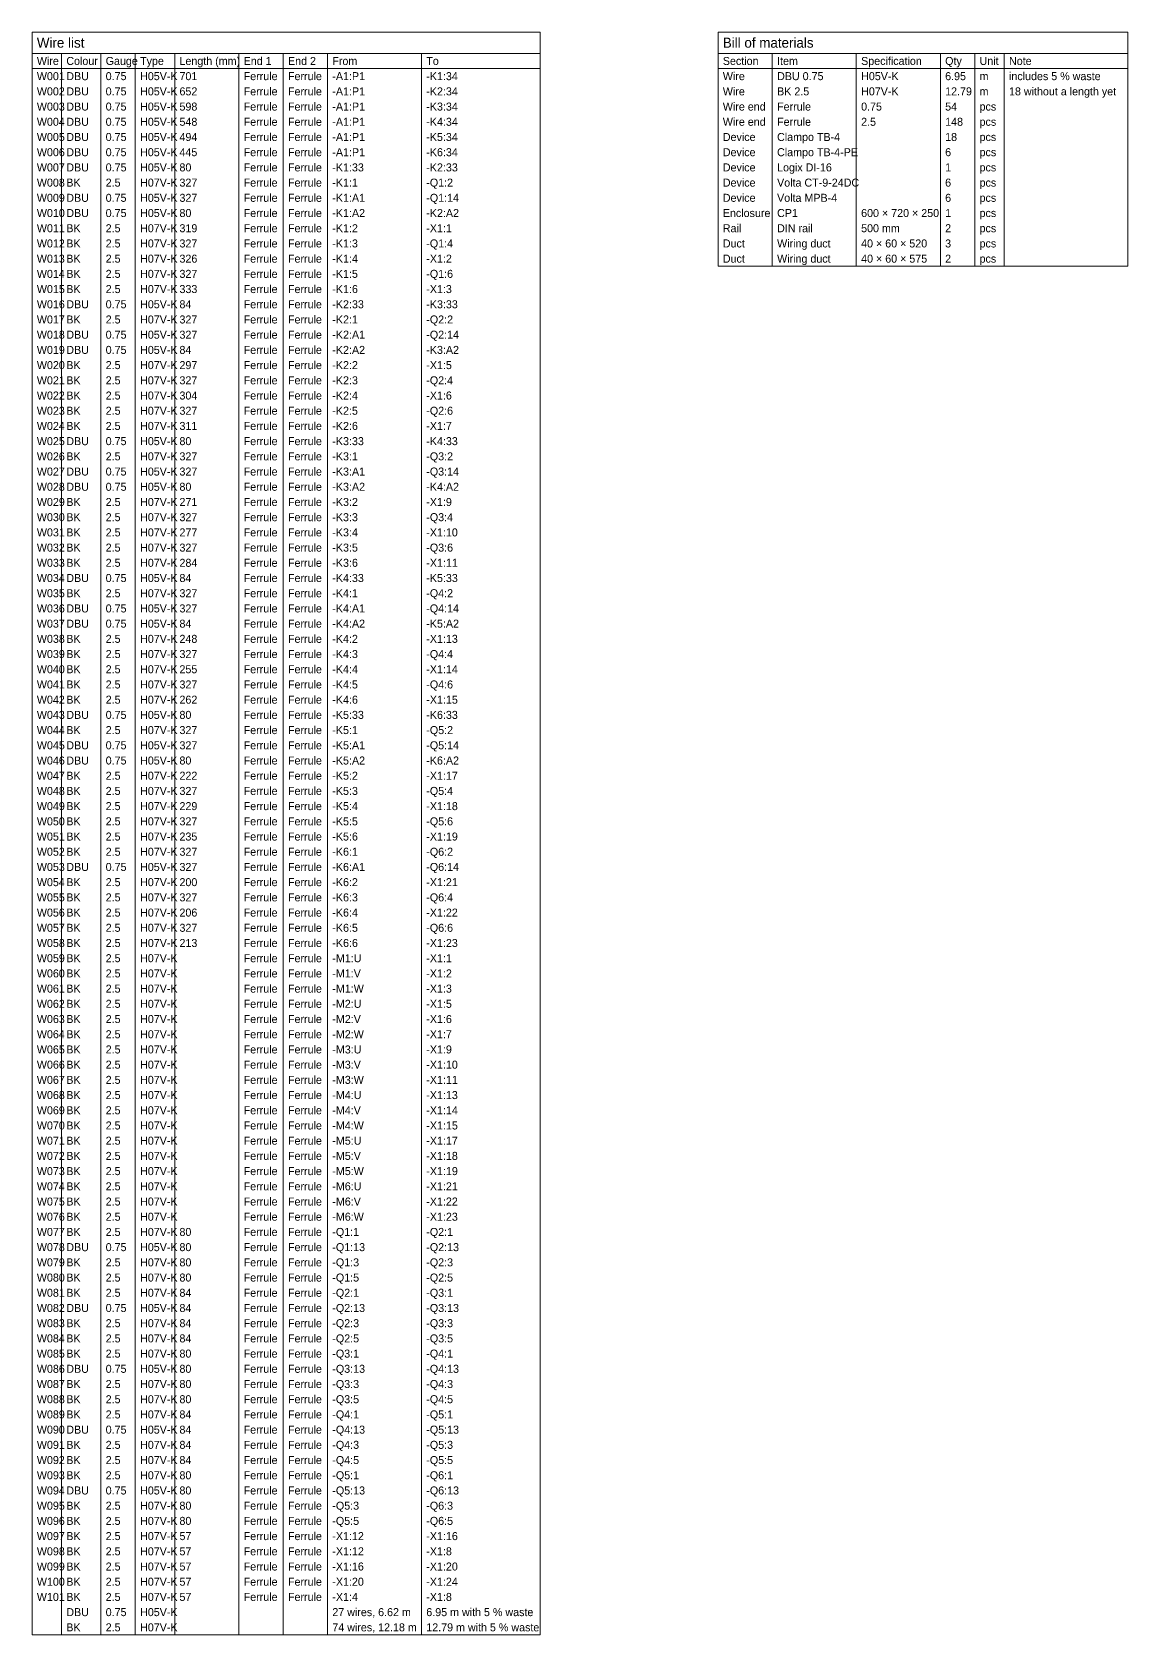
# Model space of a CAD drawing. Header units: millimetres. Extents: x 20000 to 21179, y 0 to 720.
# Drawn here: x 20700 to 21179, y 19 to 720 of the extents above; entities that cross this region are included whole.
import ezdxf
from ezdxf.enums import TextEntityAlignment as Align

# ---------------------------------------------------------------- set-up
doc = ezdxf.new("R2010")
doc.units = ezdxf.units.MM
doc.layers.add('HN-REPORT', color=7, linetype='Continuous', lineweight=18)

msp = doc.modelspace()

# ---------------------------------------------------------------- linework, layer by layer
at = {"layer": 'HN-REPORT'}
for p, q in [((20700, 710.69), (20922.25, 710.69)), ((20712.88, 710.69), (20712.88, 19.09)), ((20730.1, 710.69), (20730.1, 19.09)), ((20745.15, 710.69), (20745.15, 19.09)), ((20762.37, 710.69), (20762.37, 19.09)), ((20790.44, 710.69), (20790.44, 19.09)), ((20809.83, 710.69), (20809.83, 19.09)), ((20829.22, 710.69), (20829.22, 19.09)), ((20870.31, 710.69), (20870.31, 19.09)), ((21000, 710.69), (21179.27, 710.69)), ((21023.73, 710.69), (21023.73, 617.59)), ((21060.48, 710.69), (21060.48, 617.59)), ((21097.23, 710.69), (21097.23, 617.59)), ((21112.28, 710.69), (21112.28, 617.59)), ((21125.16, 710.69), (21125.16, 617.59)), ((20700, 704.04), (20922.25, 704.04)), ((21000, 704.04), (21179.27, 704.04))]:
    msp.add_line(p, q, dxfattribs=at)
at = {"layer": 'HN-REPORT', "flags": 128}
for points in [[(20700, 720), (20922.25, 720), (20922.25, 19.09), (20700, 19.09)], [(21000, 720), (21179.27, 720), (21179.27, 617.59), (21000, 617.59)]]:
    msp.add_lwpolyline(points, close=True, dxfattribs=at)

# ---------------------------------------------------------------- texts
at = {"layer": 'HN-REPORT'}
for s, height, p in [('Wire list', 4.375, (20702.1, 715.345)), ('Bill of materials', 4.375, (21002.1, 715.345)), ('Wire', 3.5, (20702.1, 707.365)), ('Colour', 3.5, (20714.98, 707.365)), ('Gauge', 3.5, (20732.2, 707.365)), ('Type', 3.5, (20747.25, 707.365)), ('Length (mm)', 3.5, (20764.47, 707.365)), ('End 1', 3.5, (20792.54, 707.365)), ('End 2', 3.5, (20811.93, 707.365)), ('From', 3.5, (20831.32, 707.365)), ('To', 3.5, (20872.41, 707.365)), ('Section', 3.5, (21002.1, 707.365)), ('Item', 3.5, (21025.83, 707.365)), ('Specification', 3.5, (21062.58, 707.365)), ('Qty', 3.5, (21099.33, 707.365)), ('Unit', 3.5, (21114.38, 707.365)), ('Note', 3.5, (21127.26, 707.365)), ('W001', 3.5, (20702.1, 700.715)), ('DBU', 3.5, (20714.98, 700.715)), ('0.75', 3.5, (20732.2, 700.715)), ('H05V-K', 3.5, (20747.25, 700.715)), ('701', 3.5, (20764.47, 700.715)), ('Ferrule', 3.5, (20792.54, 700.715)), ('Ferrule', 3.5, (20811.93, 700.715)), ('-A1:P1', 3.5, (20831.32, 700.715)), ('-K1:34', 3.5, (20872.41, 700.715)), ('Wire', 3.5, (21002.1, 700.715)), ('DBU 0.75', 3.5, (21025.83, 700.715)), ('H05V-K', 3.5, (21062.58, 700.715)), ('6.95', 3.5, (21099.33, 700.715)), ('m', 3.5, (21114.38, 700.715)), ('includes 5 % waste', 3.5, (21127.26, 700.715)), ('W002', 3.5, (20702.1, 694.065)), ('DBU', 3.5, (20714.98, 694.065)), ('0.75', 3.5, (20732.2, 694.065)), ('H05V-K', 3.5, (20747.25, 694.065)), ('652', 3.5, (20764.47, 694.065)), ('Ferrule', 3.5, (20792.54, 694.065)), ('Ferrule', 3.5, (20811.93, 694.065)), ('-A1:P1', 3.5, (20831.32, 694.065)), ('-K2:34', 3.5, (20872.41, 694.065)), ('Wire', 3.5, (21002.1, 694.065)), ('BK 2.5', 3.5, (21025.83, 694.065)), ('H07V-K', 3.5, (21062.58, 694.065)), ('12.79', 3.5, (21099.33, 694.065)), ('m', 3.5, (21114.38, 694.065)), ('18 without a length yet', 3.5, (21127.26, 694.065)), ('W003', 3.5, (20702.1, 687.415)), ('DBU', 3.5, (20714.98, 687.415)), ('0.75', 3.5, (20732.2, 687.415)), ('H05V-K', 3.5, (20747.25, 687.415)), ('598', 3.5, (20764.47, 687.415)), ('Ferrule', 3.5, (20792.54, 687.415)), ('Ferrule', 3.5, (20811.93, 687.415)), ('-A1:P1', 3.5, (20831.32, 687.415)), ('-K3:34', 3.5, (20872.41, 687.415)), ('Wire end', 3.5, (21002.1, 687.415)), ('Ferrule', 3.5, (21025.83, 687.415)), ('0.75', 3.5, (21062.58, 687.415)), ('54', 3.5, (21099.33, 687.415)), ('pcs', 3.5, (21114.38, 687.415)), ('W004', 3.5, (20702.1, 680.765)), ('DBU', 3.5, (20714.98, 680.765)), ('0.75', 3.5, (20732.2, 680.765)), ('H05V-K', 3.5, (20747.25, 680.765)), ('548', 3.5, (20764.47, 680.765)), ('Ferrule', 3.5, (20792.54, 680.765)), ('Ferrule', 3.5, (20811.93, 680.765)), ('-A1:P1', 3.5, (20831.32, 680.765)), ('-K4:34', 3.5, (20872.41, 680.765)), ('Wire end', 3.5, (21002.1, 680.765)), ('Ferrule', 3.5, (21025.83, 680.765)), ('2.5', 3.5, (21062.58, 680.765)), ('148', 3.5, (21099.33, 680.765)), ('pcs', 3.5, (21114.38, 680.765)), ('W005', 3.5, (20702.1, 674.115)), ('DBU', 3.5, (20714.98, 674.115)), ('0.75', 3.5, (20732.2, 674.115)), ('H05V-K', 3.5, (20747.25, 674.115)), ('494', 3.5, (20764.47, 674.115)), ('Ferrule', 3.5, (20792.54, 674.115)), ('Ferrule', 3.5, (20811.93, 674.115)), ('-A1:P1', 3.5, (20831.32, 674.115)), ('-K5:34', 3.5, (20872.41, 674.115)), ('Device', 3.5, (21002.1, 674.115)), ('Clampo TB-4', 3.5, (21025.83, 674.115)), ('18', 3.5, (21099.33, 674.115)), ('pcs', 3.5, (21114.38, 674.115)), ('W006', 3.5, (20702.1, 667.465)), ('DBU', 3.5, (20714.98, 667.465)), ('0.75', 3.5, (20732.2, 667.465)), ('H05V-K', 3.5, (20747.25, 667.465)), ('445', 3.5, (20764.47, 667.465)), ('Ferrule', 3.5, (20792.54, 667.465)), ('Ferrule', 3.5, (20811.93, 667.465)), ('-A1:P1', 3.5, (20831.32, 667.465)), ('-K6:34', 3.5, (20872.41, 667.465)), ('Device', 3.5, (21002.1, 667.465)), ('Clampo TB-4-PE', 3.5, (21025.83, 667.465)), ('6', 3.5, (21099.33, 667.465)), ('pcs', 3.5, (21114.38, 667.465)), ('W007', 3.5, (20702.1, 660.815)), ('DBU', 3.5, (20714.98, 660.815)), ('0.75', 3.5, (20732.2, 660.815)), ('H05V-K', 3.5, (20747.25, 660.815)), ('80', 3.5, (20764.47, 660.815)), ('Ferrule', 3.5, (20792.54, 660.815)), ('Ferrule', 3.5, (20811.93, 660.815)), ('-K1:33', 3.5, (20831.32, 660.815)), ('-K2:33', 3.5, (20872.41, 660.815)), ('Device', 3.5, (21002.1, 660.815)), ('Logix DI-16', 3.5, (21025.83, 660.815)), ('1', 3.5, (21099.33, 660.815)), ('pcs', 3.5, (21114.38, 660.815)), ('W008', 3.5, (20702.1, 654.165)), ('BK', 3.5, (20714.98, 654.165)), ('2.5', 3.5, (20732.2, 654.165)), ('H07V-K', 3.5, (20747.25, 654.165)), ('327', 3.5, (20764.47, 654.165)), ('Ferrule', 3.5, (20792.54, 654.165)), ('Ferrule', 3.5, (20811.93, 654.165)), ('-K1:1', 3.5, (20831.32, 654.165)), ('-Q1:2', 3.5, (20872.41, 654.165)), ('Device', 3.5, (21002.1, 654.165)), ('Volta CT-9-24DC', 3.5, (21025.83, 654.165)), ('6', 3.5, (21099.33, 654.165)), ('pcs', 3.5, (21114.38, 654.165)), ('W009', 3.5, (20702.1, 647.515)), ('DBU', 3.5, (20714.98, 647.515)), ('0.75', 3.5, (20732.2, 647.515)), ('H05V-K', 3.5, (20747.25, 647.515)), ('327', 3.5, (20764.47, 647.515)), ('Ferrule', 3.5, (20792.54, 647.515)), ('Ferrule', 3.5, (20811.93, 647.515)), ('-K1:A1', 3.5, (20831.32, 647.515)), ('-Q1:14', 3.5, (20872.41, 647.515)), ('Device', 3.5, (21002.1, 647.515)), ('Volta MPB-4', 3.5, (21025.83, 647.515)), ('6', 3.5, (21099.33, 647.515)), ('pcs', 3.5, (21114.38, 647.515)), ('W010', 3.5, (20702.1, 640.865)), ('DBU', 3.5, (20714.98, 640.865)), ('0.75', 3.5, (20732.2, 640.865)), ('H05V-K', 3.5, (20747.25, 640.865)), ('80', 3.5, (20764.47, 640.865)), ('Ferrule', 3.5, (20792.54, 640.865)), ('Ferrule', 3.5, (20811.93, 640.865)), ('-K1:A2', 3.5, (20831.32, 640.865)), ('-K2:A2', 3.5, (20872.41, 640.865)), ('Enclosure', 3.5, (21002.1, 640.865)), ('CP1', 3.5, (21025.83, 640.865)), ('600 × 720 × 250', 3.5, (21062.58, 640.865)), ('1', 3.5, (21099.33, 640.865)), ('pcs', 3.5, (21114.38, 640.865)), ('W011', 3.5, (20702.1, 634.215)), ('BK', 3.5, (20714.98, 634.215)), ('2.5', 3.5, (20732.2, 634.215)), ('H07V-K', 3.5, (20747.25, 634.215)), ('319', 3.5, (20764.47, 634.215)), ('Ferrule', 3.5, (20792.54, 634.215)), ('Ferrule', 3.5, (20811.93, 634.215)), ('-K1:2', 3.5, (20831.32, 634.215)), ('-X1:1', 3.5, (20872.41, 634.215)), ('Rail', 3.5, (21002.1, 634.215)), ('DIN rail', 3.5, (21025.83, 634.215)), ('500 mm', 3.5, (21062.58, 634.215)), ('2', 3.5, (21099.33, 634.215)), ('pcs', 3.5, (21114.38, 634.215)), ('W012', 3.5, (20702.1, 627.565)), ('BK', 3.5, (20714.98, 627.565)), ('2.5', 3.5, (20732.2, 627.565)), ('H07V-K', 3.5, (20747.25, 627.565)), ('327', 3.5, (20764.47, 627.565)), ('Ferrule', 3.5, (20792.54, 627.565)), ('Ferrule', 3.5, (20811.93, 627.565)), ('-K1:3', 3.5, (20831.32, 627.565)), ('-Q1:4', 3.5, (20872.41, 627.565)), ('Duct', 3.5, (21002.1, 627.565)), ('Wiring duct', 3.5, (21025.83, 627.565)), ('40 × 60 × 520', 3.5, (21062.58, 627.565)), ('3', 3.5, (21099.33, 627.565)), ('pcs', 3.5, (21114.38, 627.565)), ('W013', 3.5, (20702.1, 620.915)), ('BK', 3.5, (20714.98, 620.915)), ('2.5', 3.5, (20732.2, 620.915)), ('H07V-K', 3.5, (20747.25, 620.915)), ('326', 3.5, (20764.47, 620.915)), ('Ferrule', 3.5, (20792.54, 620.915)), ('Ferrule', 3.5, (20811.93, 620.915)), ('-K1:4', 3.5, (20831.32, 620.915)), ('-X1:2', 3.5, (20872.41, 620.915)), ('Duct', 3.5, (21002.1, 620.915)), ('Wiring duct', 3.5, (21025.83, 620.915)), ('40 × 60 × 575', 3.5, (21062.58, 620.915)), ('2', 3.5, (21099.33, 620.915)), ('pcs', 3.5, (21114.38, 620.915)), ('W014', 3.5, (20702.1, 614.265)), ('BK', 3.5, (20714.98, 614.265)), ('2.5', 3.5, (20732.2, 614.265)), ('H07V-K', 3.5, (20747.25, 614.265)), ('327', 3.5, (20764.47, 614.265)), ('Ferrule', 3.5, (20792.54, 614.265)), ('Ferrule', 3.5, (20811.93, 614.265)), ('-K1:5', 3.5, (20831.32, 614.265)), ('-Q1:6', 3.5, (20872.41, 614.265)), ('W015', 3.5, (20702.1, 607.615)), ('BK', 3.5, (20714.98, 607.615)), ('2.5', 3.5, (20732.2, 607.615)), ('H07V-K', 3.5, (20747.25, 607.615)), ('333', 3.5, (20764.47, 607.615)), ('Ferrule', 3.5, (20792.54, 607.615)), ('Ferrule', 3.5, (20792.54, 600.965)), ('Ferrule', 3.5, (20811.93, 607.615)), ('Ferrule', 3.5, (20811.93, 600.965)), ('-K1:6', 3.5, (20831.32, 607.615)), ('-X1:3', 3.5, (20872.41, 607.615)), ('W016', 3.5, (20702.1, 600.965)), ('W017', 3.5, (20702.1, 594.315)), ('DBU', 3.5, (20714.98, 600.965)), ('BK', 3.5, (20714.98, 594.315)), ('0.75', 3.5, (20732.2, 600.965)), ('2.5', 3.5, (20732.2, 594.315)), ('H05V-K', 3.5, (20747.25, 600.965)), ('H07V-K', 3.5, (20747.25, 594.315)), ('327', 3.5, (20764.47, 594.315)), ('84', 3.5, (20764.47, 600.965)), ('Ferrule', 3.5, (20792.54, 594.315)), ('Ferrule', 3.5, (20811.93, 594.315)), ('-K2:33', 3.5, (20831.32, 600.965)), ('-K2:1', 3.5, (20831.32, 594.315)), ('-K3:33', 3.5, (20872.41, 600.965)), ('-Q2:2', 3.5, (20872.41, 594.315)), ('W018', 3.5, (20702.1, 587.665)), ('DBU', 3.5, (20714.98, 587.665)), ('0.75', 3.5, (20732.2, 587.665)), ('H05V-K', 3.5, (20747.25, 587.665)), ('327', 3.5, (20764.47, 587.665)), ('Ferrule', 3.5, (20792.54, 587.665)), ('Ferrule', 3.5, (20811.93, 587.665)), ('-K2:A1', 3.5, (20831.32, 587.665)), ('-Q2:14', 3.5, (20872.41, 587.665)), ('W019', 3.5, (20702.1, 581.015)), ('DBU', 3.5, (20714.98, 581.015)), ('0.75', 3.5, (20732.2, 581.015)), ('H05V-K', 3.5, (20747.25, 581.015)), ('84', 3.5, (20764.47, 581.015)), ('Ferrule', 3.5, (20792.54, 581.015)), ('Ferrule', 3.5, (20811.93, 581.015)), ('-K2:A2', 3.5, (20831.32, 581.015)), ('-K3:A2', 3.5, (20872.41, 581.015)), ('W020', 3.5, (20702.1, 574.365)), ('BK', 3.5, (20714.98, 574.365)), ('2.5', 3.5, (20732.2, 574.365)), ('H07V-K', 3.5, (20747.25, 574.365)), ('297', 3.5, (20764.47, 574.365)), ('Ferrule', 3.5, (20792.54, 574.365)), ('Ferrule', 3.5, (20811.93, 574.365)), ('-K2:2', 3.5, (20831.32, 574.365)), ('-X1:5', 3.5, (20872.41, 574.365)), ('W021', 3.5, (20702.1, 567.715)), ('BK', 3.5, (20714.98, 567.715)), ('2.5', 3.5, (20732.2, 567.715)), ('H07V-K', 3.5, (20747.25, 567.715)), ('327', 3.5, (20764.47, 567.715)), ('Ferrule', 3.5, (20792.54, 567.715)), ('Ferrule', 3.5, (20811.93, 567.715)), ('-K2:3', 3.5, (20831.32, 567.715)), ('-Q2:4', 3.5, (20872.41, 567.715)), ('W022', 3.5, (20702.1, 561.065)), ('BK', 3.5, (20714.98, 561.065)), ('2.5', 3.5, (20732.2, 561.065)), ('H07V-K', 3.5, (20747.25, 561.065)), ('304', 3.5, (20764.47, 561.065)), ('Ferrule', 3.5, (20792.54, 561.065)), ('Ferrule', 3.5, (20811.93, 561.065)), ('-K2:4', 3.5, (20831.32, 561.065)), ('-X1:6', 3.5, (20872.41, 561.065)), ('W023', 3.5, (20702.1, 554.415)), ('BK', 3.5, (20714.98, 554.415)), ('2.5', 3.5, (20732.2, 554.415)), ('H07V-K', 3.5, (20747.25, 554.415)), ('327', 3.5, (20764.47, 554.415)), ('Ferrule', 3.5, (20792.54, 554.415)), ('Ferrule', 3.5, (20811.93, 554.415)), ('-K2:5', 3.5, (20831.32, 554.415)), ('-Q2:6', 3.5, (20872.41, 554.415)), ('W024', 3.5, (20702.1, 547.765)), ('BK', 3.5, (20714.98, 547.765)), ('2.5', 3.5, (20732.2, 547.765)), ('H07V-K', 3.5, (20747.25, 547.765)), ('311', 3.5, (20764.47, 547.765)), ('Ferrule', 3.5, (20792.54, 547.765)), ('Ferrule', 3.5, (20811.93, 547.765)), ('-K2:6', 3.5, (20831.32, 547.765)), ('-X1:7', 3.5, (20872.41, 547.765)), ('W025', 3.5, (20702.1, 541.115)), ('DBU', 3.5, (20714.98, 541.115)), ('0.75', 3.5, (20732.2, 541.115)), ('H05V-K', 3.5, (20747.25, 541.115)), ('80', 3.5, (20764.47, 541.115)), ('Ferrule', 3.5, (20792.54, 541.115)), ('Ferrule', 3.5, (20811.93, 541.115)), ('-K3:33', 3.5, (20831.32, 541.115)), ('-K4:33', 3.5, (20872.41, 541.115)), ('W026', 3.5, (20702.1, 534.465)), ('BK', 3.5, (20714.98, 534.465)), ('2.5', 3.5, (20732.2, 534.465)), ('H07V-K', 3.5, (20747.25, 534.465)), ('327', 3.5, (20764.47, 534.465)), ('Ferrule', 3.5, (20792.54, 534.465)), ('Ferrule', 3.5, (20811.93, 534.465)), ('-K3:1', 3.5, (20831.32, 534.465)), ('-Q3:2', 3.5, (20872.41, 534.465)), ('W027', 3.5, (20702.1, 527.815)), ('DBU', 3.5, (20714.98, 527.815)), ('0.75', 3.5, (20732.2, 527.815)), ('H05V-K', 3.5, (20747.25, 527.815)), ('327', 3.5, (20764.47, 527.815)), ('Ferrule', 3.5, (20792.54, 527.815)), ('Ferrule', 3.5, (20811.93, 527.815)), ('-K3:A1', 3.5, (20831.32, 527.815)), ('-Q3:14', 3.5, (20872.41, 527.815)), ('W028', 3.5, (20702.1, 521.165)), ('DBU', 3.5, (20714.98, 521.165)), ('0.75', 3.5, (20732.2, 521.165)), ('H05V-K', 3.5, (20747.25, 521.165)), ('80', 3.5, (20764.47, 521.165)), ('Ferrule', 3.5, (20792.54, 521.165)), ('Ferrule', 3.5, (20811.93, 521.165)), ('-K3:A2', 3.5, (20831.32, 521.165)), ('-K4:A2', 3.5, (20872.41, 521.165)), ('W029', 3.5, (20702.1, 514.515)), ('BK', 3.5, (20714.98, 514.515)), ('2.5', 3.5, (20732.2, 514.515)), ('H07V-K', 3.5, (20747.25, 514.515)), ('271', 3.5, (20764.47, 514.515)), ('Ferrule', 3.5, (20792.54, 514.515)), ('Ferrule', 3.5, (20811.93, 514.515)), ('-K3:2', 3.5, (20831.32, 514.515)), ('-X1:9', 3.5, (20872.41, 514.515)), ('W030', 3.5, (20702.1, 507.865)), ('BK', 3.5, (20714.98, 507.865)), ('2.5', 3.5, (20732.2, 507.865)), ('H07V-K', 3.5, (20747.25, 507.865)), ('327', 3.5, (20764.47, 507.865)), ('Ferrule', 3.5, (20792.54, 507.865)), ('Ferrule', 3.5, (20811.93, 507.865)), ('-K3:3', 3.5, (20831.32, 507.865)), ('-Q3:4', 3.5, (20872.41, 507.865)), ('W031', 3.5, (20702.1, 501.215)), ('BK', 3.5, (20714.98, 501.215)), ('2.5', 3.5, (20732.2, 501.215)), ('H07V-K', 3.5, (20747.25, 501.215)), ('277', 3.5, (20764.47, 501.215)), ('Ferrule', 3.5, (20792.54, 501.215)), ('Ferrule', 3.5, (20811.93, 501.215)), ('-K3:4', 3.5, (20831.32, 501.215)), ('-X1:10', 3.5, (20872.41, 501.215)), ('W032', 3.5, (20702.1, 494.565)), ('BK', 3.5, (20714.98, 494.565)), ('2.5', 3.5, (20732.2, 494.565)), ('H07V-K', 3.5, (20747.25, 494.565)), ('327', 3.5, (20764.47, 494.565)), ('Ferrule', 3.5, (20792.54, 494.565)), ('Ferrule', 3.5, (20811.93, 494.565)), ('-K3:5', 3.5, (20831.32, 494.565)), ('-Q3:6', 3.5, (20872.41, 494.565)), ('W033', 3.5, (20702.1, 487.915)), ('BK', 3.5, (20714.98, 487.915)), ('2.5', 3.5, (20732.2, 487.915)), ('H07V-K', 3.5, (20747.25, 487.915)), ('284', 3.5, (20764.47, 487.915)), ('Ferrule', 3.5, (20792.54, 487.915)), ('Ferrule', 3.5, (20811.93, 487.915)), ('-K3:6', 3.5, (20831.32, 487.915)), ('-X1:11', 3.5, (20872.41, 487.915)), ('W034', 3.5, (20702.1, 481.265)), ('DBU', 3.5, (20714.98, 481.265)), ('0.75', 3.5, (20732.2, 481.265)), ('H05V-K', 3.5, (20747.25, 481.265)), ('84', 3.5, (20764.47, 481.265)), ('Ferrule', 3.5, (20792.54, 481.265)), ('Ferrule', 3.5, (20811.93, 481.265)), ('-K4:33', 3.5, (20831.32, 481.265)), ('-K5:33', 3.5, (20872.41, 481.265)), ('W035', 3.5, (20702.1, 474.615)), ('W036', 3.5, (20702.1, 467.965)), ('BK', 3.5, (20714.98, 474.615)), ('DBU', 3.5, (20714.98, 467.965)), ('0.75', 3.5, (20732.2, 467.965)), ('2.5', 3.5, (20732.2, 474.615)), ('H07V-K', 3.5, (20747.25, 474.615)), ('H05V-K', 3.5, (20747.25, 467.965)), ('327', 3.5, (20764.47, 474.615)), ('327', 3.5, (20764.47, 467.965)), ('Ferrule', 3.5, (20792.54, 474.615)), ('Ferrule', 3.5, (20792.54, 467.965)), ('Ferrule', 3.5, (20811.93, 474.615)), ('Ferrule', 3.5, (20811.93, 467.965)), ('-K4:1', 3.5, (20831.32, 474.615)), ('-K4:A1', 3.5, (20831.32, 467.965)), ('-Q4:2', 3.5, (20872.41, 474.615)), ('-Q4:14', 3.5, (20872.41, 467.965)), ('W037', 3.5, (20702.1, 461.315)), ('DBU', 3.5, (20714.98, 461.315)), ('0.75', 3.5, (20732.2, 461.315)), ('H05V-K', 3.5, (20747.25, 461.315)), ('84', 3.5, (20764.47, 461.315)), ('Ferrule', 3.5, (20792.54, 461.315)), ('Ferrule', 3.5, (20811.93, 461.315)), ('-K4:A2', 3.5, (20831.32, 461.315)), ('-K5:A2', 3.5, (20872.41, 461.315)), ('W038', 3.5, (20702.1, 454.665)), ('BK', 3.5, (20714.98, 454.665)), ('2.5', 3.5, (20732.2, 454.665)), ('H07V-K', 3.5, (20747.25, 454.665)), ('248', 3.5, (20764.47, 454.665)), ('Ferrule', 3.5, (20792.54, 454.665)), ('Ferrule', 3.5, (20811.93, 454.665)), ('-K4:2', 3.5, (20831.32, 454.665)), ('-X1:13', 3.5, (20872.41, 454.665)), ('W039', 3.5, (20702.1, 448.015)), ('BK', 3.5, (20714.98, 448.015)), ('2.5', 3.5, (20732.2, 448.015)), ('H07V-K', 3.5, (20747.25, 448.015)), ('327', 3.5, (20764.47, 448.015)), ('Ferrule', 3.5, (20792.54, 448.015)), ('Ferrule', 3.5, (20811.93, 448.015)), ('-K4:3', 3.5, (20831.32, 448.015)), ('-Q4:4', 3.5, (20872.41, 448.015)), ('W040', 3.5, (20702.1, 441.365)), ('BK', 3.5, (20714.98, 441.365)), ('2.5', 3.5, (20732.2, 441.365)), ('H07V-K', 3.5, (20747.25, 441.365)), ('255', 3.5, (20764.47, 441.365)), ('Ferrule', 3.5, (20792.54, 441.365)), ('Ferrule', 3.5, (20811.93, 441.365)), ('-K4:4', 3.5, (20831.32, 441.365)), ('-X1:14', 3.5, (20872.41, 441.365)), ('W041', 3.5, (20702.1, 434.715)), ('BK', 3.5, (20714.98, 434.715)), ('2.5', 3.5, (20732.2, 434.715)), ('H07V-K', 3.5, (20747.25, 434.715)), ('327', 3.5, (20764.47, 434.715)), ('Ferrule', 3.5, (20792.54, 434.715)), ('Ferrule', 3.5, (20811.93, 434.715)), ('-K4:5', 3.5, (20831.32, 434.715)), ('-Q4:6', 3.5, (20872.41, 434.715)), ('W042', 3.5, (20702.1, 428.065)), ('BK', 3.5, (20714.98, 428.065)), ('2.5', 3.5, (20732.2, 428.065)), ('H07V-K', 3.5, (20747.25, 428.065)), ('262', 3.5, (20764.47, 428.065)), ('Ferrule', 3.5, (20792.54, 428.065)), ('Ferrule', 3.5, (20811.93, 428.065)), ('-K4:6', 3.5, (20831.32, 428.065)), ('-X1:15', 3.5, (20872.41, 428.065)), ('W043', 3.5, (20702.1, 421.415)), ('DBU', 3.5, (20714.98, 421.415)), ('0.75', 3.5, (20732.2, 421.415)), ('H05V-K', 3.5, (20747.25, 421.415)), ('80', 3.5, (20764.47, 421.415)), ('Ferrule', 3.5, (20792.54, 421.415)), ('Ferrule', 3.5, (20811.93, 421.415)), ('-K5:33', 3.5, (20831.32, 421.415)), ('-K6:33', 3.5, (20872.41, 421.415)), ('W044', 3.5, (20702.1, 414.765)), ('BK', 3.5, (20714.98, 414.765)), ('2.5', 3.5, (20732.2, 414.765)), ('H07V-K', 3.5, (20747.25, 414.765)), ('327', 3.5, (20764.47, 414.765)), ('Ferrule', 3.5, (20792.54, 414.765)), ('Ferrule', 3.5, (20811.93, 414.765)), ('-K5:1', 3.5, (20831.32, 414.765)), ('-Q5:2', 3.5, (20872.41, 414.765)), ('W045', 3.5, (20702.1, 408.115)), ('DBU', 3.5, (20714.98, 408.115)), ('0.75', 3.5, (20732.2, 408.115)), ('H05V-K', 3.5, (20747.25, 408.115)), ('327', 3.5, (20764.47, 408.115)), ('Ferrule', 3.5, (20792.54, 408.115)), ('Ferrule', 3.5, (20811.93, 408.115)), ('-K5:A1', 3.5, (20831.32, 408.115)), ('-Q5:14', 3.5, (20872.41, 408.115)), ('W046', 3.5, (20702.1, 401.465)), ('DBU', 3.5, (20714.98, 401.465)), ('0.75', 3.5, (20732.2, 401.465)), ('H05V-K', 3.5, (20747.25, 401.465)), ('80', 3.5, (20764.47, 401.465)), ('Ferrule', 3.5, (20792.54, 401.465)), ('Ferrule', 3.5, (20811.93, 401.465)), ('-K5:A2', 3.5, (20831.32, 401.465)), ('-K6:A2', 3.5, (20872.41, 401.465)), ('W047', 3.5, (20702.1, 394.815)), ('BK', 3.5, (20714.98, 394.815)), ('2.5', 3.5, (20732.2, 394.815)), ('H07V-K', 3.5, (20747.25, 394.815)), ('222', 3.5, (20764.47, 394.815)), ('Ferrule', 3.5, (20792.54, 394.815)), ('Ferrule', 3.5, (20811.93, 394.815)), ('-K5:2', 3.5, (20831.32, 394.815)), ('-X1:17', 3.5, (20872.41, 394.815)), ('W048', 3.5, (20702.1, 388.165)), ('BK', 3.5, (20714.98, 388.165)), ('2.5', 3.5, (20732.2, 388.165)), ('H07V-K', 3.5, (20747.25, 388.165)), ('327', 3.5, (20764.47, 388.165)), ('Ferrule', 3.5, (20792.54, 388.165)), ('Ferrule', 3.5, (20811.93, 388.165)), ('-K5:3', 3.5, (20831.32, 388.165)), ('-Q5:4', 3.5, (20872.41, 388.165)), ('W049', 3.5, (20702.1, 381.515)), ('BK', 3.5, (20714.98, 381.515)), ('2.5', 3.5, (20732.2, 381.515)), ('H07V-K', 3.5, (20747.25, 381.515)), ('229', 3.5, (20764.47, 381.515)), ('Ferrule', 3.5, (20792.54, 381.515)), ('Ferrule', 3.5, (20811.93, 381.515)), ('-K5:4', 3.5, (20831.32, 381.515)), ('-X1:18', 3.5, (20872.41, 381.515)), ('W050', 3.5, (20702.1, 374.865)), ('BK', 3.5, (20714.98, 374.865)), ('2.5', 3.5, (20732.2, 374.865)), ('H07V-K', 3.5, (20747.25, 374.865)), ('327', 3.5, (20764.47, 374.865)), ('Ferrule', 3.5, (20792.54, 374.865)), ('Ferrule', 3.5, (20811.93, 374.865)), ('-K5:5', 3.5, (20831.32, 374.865)), ('-Q5:6', 3.5, (20872.41, 374.865)), ('W051', 3.5, (20702.1, 368.215)), ('BK', 3.5, (20714.98, 368.215)), ('2.5', 3.5, (20732.2, 368.215)), ('H07V-K', 3.5, (20747.25, 368.215)), ('235', 3.5, (20764.47, 368.215)), ('Ferrule', 3.5, (20792.54, 368.215)), ('Ferrule', 3.5, (20811.93, 368.215)), ('-K5:6', 3.5, (20831.32, 368.215)), ('-X1:19', 3.5, (20872.41, 368.215)), ('W052', 3.5, (20702.1, 361.565)), ('BK', 3.5, (20714.98, 361.565)), ('2.5', 3.5, (20732.2, 361.565)), ('H07V-K', 3.5, (20747.25, 361.565)), ('327', 3.5, (20764.47, 361.565)), ('Ferrule', 3.5, (20792.54, 361.565)), ('Ferrule', 3.5, (20811.93, 361.565)), ('-K6:1', 3.5, (20831.32, 361.565)), ('-Q6:2', 3.5, (20872.41, 361.565)), ('W053', 3.5, (20702.1, 354.915)), ('DBU', 3.5, (20714.98, 354.915)), ('0.75', 3.5, (20732.2, 354.915)), ('H05V-K', 3.5, (20747.25, 354.915)), ('327', 3.5, (20764.47, 354.915)), ('Ferrule', 3.5, (20792.54, 354.915)), ('Ferrule', 3.5, (20811.93, 354.915)), ('-K6:A1', 3.5, (20831.32, 354.915)), ('-Q6:14', 3.5, (20872.41, 354.915)), ('W054', 3.5, (20702.1, 348.265)), ('BK', 3.5, (20714.98, 348.265)), ('2.5', 3.5, (20732.2, 348.265)), ('H07V-K', 3.5, (20747.25, 348.265)), ('200', 3.5, (20764.47, 348.265)), ('Ferrule', 3.5, (20792.54, 348.265)), ('Ferrule', 3.5, (20792.54, 341.615)), ('Ferrule', 3.5, (20811.93, 348.265)), ('Ferrule', 3.5, (20811.93, 341.615)), ('-K6:2', 3.5, (20831.32, 348.265)), ('-X1:21', 3.5, (20872.41, 348.265)), ('W055', 3.5, (20702.1, 341.615)), ('W056', 3.5, (20702.1, 334.965)), ('BK', 3.5, (20714.98, 341.615)), ('BK', 3.5, (20714.98, 334.965)), ('2.5', 3.5, (20732.2, 341.615)), ('2.5', 3.5, (20732.2, 334.965)), ('H07V-K', 3.5, (20747.25, 341.615)), ('H07V-K', 3.5, (20747.25, 334.965)), ('327', 3.5, (20764.47, 341.615)), ('206', 3.5, (20764.47, 334.965)), ('Ferrule', 3.5, (20792.54, 334.965)), ('Ferrule', 3.5, (20811.93, 334.965)), ('-K6:3', 3.5, (20831.32, 341.615)), ('-K6:4', 3.5, (20831.32, 334.965)), ('-Q6:4', 3.5, (20872.41, 341.615)), ('-X1:22', 3.5, (20872.41, 334.965)), ('W057', 3.5, (20702.1, 328.315)), ('BK', 3.5, (20714.98, 328.315)), ('2.5', 3.5, (20732.2, 328.315)), ('H07V-K', 3.5, (20747.25, 328.315)), ('327', 3.5, (20764.47, 328.315)), ('Ferrule', 3.5, (20792.54, 328.315)), ('Ferrule', 3.5, (20811.93, 328.315)), ('-K6:5', 3.5, (20831.32, 328.315)), ('-Q6:6', 3.5, (20872.41, 328.315)), ('W058', 3.5, (20702.1, 321.665)), ('BK', 3.5, (20714.98, 321.665)), ('2.5', 3.5, (20732.2, 321.665)), ('H07V-K', 3.5, (20747.25, 321.665)), ('213', 3.5, (20764.47, 321.665)), ('Ferrule', 3.5, (20792.54, 321.665)), ('Ferrule', 3.5, (20811.93, 321.665)), ('-K6:6', 3.5, (20831.32, 321.665)), ('-X1:23', 3.5, (20872.41, 321.665)), ('W059', 3.5, (20702.1, 315.015)), ('BK', 3.5, (20714.98, 315.015)), ('2.5', 3.5, (20732.2, 315.015)), ('H07V-K', 3.5, (20747.25, 315.015)), ('Ferrule', 3.5, (20792.54, 315.015)), ('Ferrule', 3.5, (20811.93, 315.015)), ('-M1:U', 3.5, (20831.32, 315.015)), ('-X1:1', 3.5, (20872.41, 315.015)), ('W060', 3.5, (20702.1, 308.365)), ('BK', 3.5, (20714.98, 308.365)), ('2.5', 3.5, (20732.2, 308.365)), ('H07V-K', 3.5, (20747.25, 308.365)), ('Ferrule', 3.5, (20792.54, 308.365)), ('Ferrule', 3.5, (20811.93, 308.365)), ('-M1:V', 3.5, (20831.32, 308.365)), ('-X1:2', 3.5, (20872.41, 308.365)), ('W061', 3.5, (20702.1, 301.715)), ('BK', 3.5, (20714.98, 301.715)), ('2.5', 3.5, (20732.2, 301.715)), ('H07V-K', 3.5, (20747.25, 301.715)), ('Ferrule', 3.5, (20792.54, 301.715)), ('Ferrule', 3.5, (20811.93, 301.715)), ('-M1:W', 3.5, (20831.32, 301.715)), ('-X1:3', 3.5, (20872.41, 301.715)), ('W062', 3.5, (20702.1, 295.065)), ('BK', 3.5, (20714.98, 295.065)), ('2.5', 3.5, (20732.2, 295.065)), ('H07V-K', 3.5, (20747.25, 295.065)), ('Ferrule', 3.5, (20792.54, 295.065)), ('Ferrule', 3.5, (20811.93, 295.065)), ('-M2:U', 3.5, (20831.32, 295.065)), ('-X1:5', 3.5, (20872.41, 295.065)), ('W063', 3.5, (20702.1, 288.415)), ('BK', 3.5, (20714.98, 288.415)), ('2.5', 3.5, (20732.2, 288.415)), ('H07V-K', 3.5, (20747.25, 288.415)), ('Ferrule', 3.5, (20792.54, 288.415)), ('Ferrule', 3.5, (20811.93, 288.415)), ('-M2:V', 3.5, (20831.32, 288.415)), ('-X1:6', 3.5, (20872.41, 288.415)), ('W064', 3.5, (20702.1, 281.765)), ('BK', 3.5, (20714.98, 281.765)), ('2.5', 3.5, (20732.2, 281.765)), ('H07V-K', 3.5, (20747.25, 281.765)), ('Ferrule', 3.5, (20792.54, 281.765)), ('Ferrule', 3.5, (20811.93, 281.765)), ('-M2:W', 3.5, (20831.32, 281.765)), ('-X1:7', 3.5, (20872.41, 281.765)), ('W065', 3.5, (20702.1, 275.115)), ('BK', 3.5, (20714.98, 275.115)), ('2.5', 3.5, (20732.2, 275.115)), ('H07V-K', 3.5, (20747.25, 275.115)), ('Ferrule', 3.5, (20792.54, 275.115)), ('Ferrule', 3.5, (20811.93, 275.115)), ('-M3:U', 3.5, (20831.32, 275.115)), ('-X1:9', 3.5, (20872.41, 275.115)), ('W066', 3.5, (20702.1, 268.465)), ('BK', 3.5, (20714.98, 268.465)), ('2.5', 3.5, (20732.2, 268.465)), ('H07V-K', 3.5, (20747.25, 268.465)), ('Ferrule', 3.5, (20792.54, 268.465)), ('Ferrule', 3.5, (20811.93, 268.465)), ('-M3:V', 3.5, (20831.32, 268.465)), ('-X1:10', 3.5, (20872.41, 268.465)), ('W067', 3.5, (20702.1, 261.815)), ('BK', 3.5, (20714.98, 261.815)), ('2.5', 3.5, (20732.2, 261.815)), ('H07V-K', 3.5, (20747.25, 261.815)), ('Ferrule', 3.5, (20792.54, 261.815)), ('Ferrule', 3.5, (20811.93, 261.815)), ('-M3:W', 3.5, (20831.32, 261.815)), ('-X1:11', 3.5, (20872.41, 261.815)), ('W068', 3.5, (20702.1, 255.165)), ('BK', 3.5, (20714.98, 255.165)), ('2.5', 3.5, (20732.2, 255.165)), ('H07V-K', 3.5, (20747.25, 255.165)), ('Ferrule', 3.5, (20792.54, 255.165)), ('Ferrule', 3.5, (20811.93, 255.165)), ('-M4:U', 3.5, (20831.32, 255.165)), ('-X1:13', 3.5, (20872.41, 255.165)), ('W069', 3.5, (20702.1, 248.515)), ('BK', 3.5, (20714.98, 248.515)), ('2.5', 3.5, (20732.2, 248.515)), ('H07V-K', 3.5, (20747.25, 248.515)), ('Ferrule', 3.5, (20792.54, 248.515)), ('Ferrule', 3.5, (20811.93, 248.515)), ('-M4:V', 3.5, (20831.32, 248.515)), ('-X1:14', 3.5, (20872.41, 248.515)), ('W070', 3.5, (20702.1, 241.865)), ('BK', 3.5, (20714.98, 241.865)), ('2.5', 3.5, (20732.2, 241.865)), ('H07V-K', 3.5, (20747.25, 241.865)), ('Ferrule', 3.5, (20792.54, 241.865)), ('Ferrule', 3.5, (20811.93, 241.865)), ('-M4:W', 3.5, (20831.32, 241.865)), ('-X1:15', 3.5, (20872.41, 241.865)), ('W071', 3.5, (20702.1, 235.215)), ('BK', 3.5, (20714.98, 235.215)), ('2.5', 3.5, (20732.2, 235.215)), ('H07V-K', 3.5, (20747.25, 235.215)), ('Ferrule', 3.5, (20792.54, 235.215)), ('Ferrule', 3.5, (20811.93, 235.215)), ('-M5:U', 3.5, (20831.32, 235.215)), ('-X1:17', 3.5, (20872.41, 235.215)), ('W072', 3.5, (20702.1, 228.565)), ('BK', 3.5, (20714.98, 228.565)), ('2.5', 3.5, (20732.2, 228.565)), ('H07V-K', 3.5, (20747.25, 228.565)), ('Ferrule', 3.5, (20792.54, 228.565)), ('Ferrule', 3.5, (20811.93, 228.565)), ('-M5:V', 3.5, (20831.32, 228.565)), ('-X1:18', 3.5, (20872.41, 228.565)), ('W073', 3.5, (20702.1, 221.915)), ('BK', 3.5, (20714.98, 221.915)), ('2.5', 3.5, (20732.2, 221.915)), ('H07V-K', 3.5, (20747.25, 221.915)), ('Ferrule', 3.5, (20792.54, 221.915)), ('Ferrule', 3.5, (20811.93, 221.915)), ('-M5:W', 3.5, (20831.32, 221.915)), ('-X1:19', 3.5, (20872.41, 221.915)), ('W074', 3.5, (20702.1, 215.265)), ('W075', 3.5, (20702.1, 208.615)), ('BK', 3.5, (20714.98, 215.265)), ('BK', 3.5, (20714.98, 208.615)), ('2.5', 3.5, (20732.2, 215.265)), ('2.5', 3.5, (20732.2, 208.615)), ('H07V-K', 3.5, (20747.25, 215.265)), ('H07V-K', 3.5, (20747.25, 208.615)), ('Ferrule', 3.5, (20792.54, 215.265)), ('Ferrule', 3.5, (20792.54, 208.615)), ('Ferrule', 3.5, (20811.93, 215.265)), ('Ferrule', 3.5, (20811.93, 208.615)), ('-M6:U', 3.5, (20831.32, 215.265)), ('-M6:V', 3.5, (20831.32, 208.615)), ('-X1:21', 3.5, (20872.41, 215.265)), ('-X1:22', 3.5, (20872.41, 208.615)), ('W076', 3.5, (20702.1, 201.965)), ('BK', 3.5, (20714.98, 201.965)), ('2.5', 3.5, (20732.2, 201.965)), ('H07V-K', 3.5, (20747.25, 201.965)), ('Ferrule', 3.5, (20792.54, 201.965)), ('Ferrule', 3.5, (20811.93, 201.965)), ('-M6:W', 3.5, (20831.32, 201.965)), ('-X1:23', 3.5, (20872.41, 201.965)), ('W077', 3.5, (20702.1, 195.315)), ('BK', 3.5, (20714.98, 195.315)), ('2.5', 3.5, (20732.2, 195.315)), ('H07V-K', 3.5, (20747.25, 195.315)), ('80', 3.5, (20764.47, 195.315)), ('Ferrule', 3.5, (20792.54, 195.315)), ('Ferrule', 3.5, (20811.93, 195.315)), ('-Q1:1', 3.5, (20831.32, 195.315)), ('-Q2:1', 3.5, (20872.41, 195.315)), ('W078', 3.5, (20702.1, 188.665)), ('DBU', 3.5, (20714.98, 188.665)), ('0.75', 3.5, (20732.2, 188.665)), ('H05V-K', 3.5, (20747.25, 188.665)), ('80', 3.5, (20764.47, 188.665)), ('Ferrule', 3.5, (20792.54, 188.665)), ('Ferrule', 3.5, (20811.93, 188.665)), ('-Q1:13', 3.5, (20831.32, 188.665)), ('-Q2:13', 3.5, (20872.41, 188.665)), ('W079', 3.5, (20702.1, 182.015)), ('BK', 3.5, (20714.98, 182.015)), ('2.5', 3.5, (20732.2, 182.015)), ('H07V-K', 3.5, (20747.25, 182.015)), ('80', 3.5, (20764.47, 182.015)), ('Ferrule', 3.5, (20792.54, 182.015)), ('Ferrule', 3.5, (20811.93, 182.015)), ('-Q1:3', 3.5, (20831.32, 182.015)), ('-Q2:3', 3.5, (20872.41, 182.015)), ('W080', 3.5, (20702.1, 175.365)), ('BK', 3.5, (20714.98, 175.365)), ('2.5', 3.5, (20732.2, 175.365)), ('H07V-K', 3.5, (20747.25, 175.365)), ('80', 3.5, (20764.47, 175.365)), ('Ferrule', 3.5, (20792.54, 175.365)), ('Ferrule', 3.5, (20811.93, 175.365)), ('-Q1:5', 3.5, (20831.32, 175.365)), ('-Q2:5', 3.5, (20872.41, 175.365)), ('W081', 3.5, (20702.1, 168.715)), ('BK', 3.5, (20714.98, 168.715)), ('2.5', 3.5, (20732.2, 168.715)), ('H07V-K', 3.5, (20747.25, 168.715)), ('84', 3.5, (20764.47, 168.715)), ('Ferrule', 3.5, (20792.54, 168.715)), ('Ferrule', 3.5, (20811.93, 168.715)), ('-Q2:1', 3.5, (20831.32, 168.715)), ('-Q3:1', 3.5, (20872.41, 168.715)), ('W082', 3.5, (20702.1, 162.065)), ('DBU', 3.5, (20714.98, 162.065)), ('0.75', 3.5, (20732.2, 162.065)), ('H05V-K', 3.5, (20747.25, 162.065)), ('84', 3.5, (20764.47, 162.065)), ('Ferrule', 3.5, (20792.54, 162.065)), ('Ferrule', 3.5, (20811.93, 162.065)), ('-Q2:13', 3.5, (20831.32, 162.065)), ('-Q3:13', 3.5, (20872.41, 162.065)), ('W083', 3.5, (20702.1, 155.415)), ('BK', 3.5, (20714.98, 155.415)), ('2.5', 3.5, (20732.2, 155.415)), ('H07V-K', 3.5, (20747.25, 155.415)), ('84', 3.5, (20764.47, 155.415)), ('Ferrule', 3.5, (20792.54, 155.415)), ('Ferrule', 3.5, (20811.93, 155.415)), ('-Q2:3', 3.5, (20831.32, 155.415)), ('-Q3:3', 3.5, (20872.41, 155.415)), ('W084', 3.5, (20702.1, 148.765)), ('BK', 3.5, (20714.98, 148.765)), ('2.5', 3.5, (20732.2, 148.765)), ('H07V-K', 3.5, (20747.25, 148.765)), ('84', 3.5, (20764.47, 148.765)), ('Ferrule', 3.5, (20792.54, 148.765)), ('Ferrule', 3.5, (20811.93, 148.765)), ('-Q2:5', 3.5, (20831.32, 148.765)), ('-Q3:5', 3.5, (20872.41, 148.765)), ('W085', 3.5, (20702.1, 142.115)), ('BK', 3.5, (20714.98, 142.115)), ('2.5', 3.5, (20732.2, 142.115)), ('H07V-K', 3.5, (20747.25, 142.115)), ('80', 3.5, (20764.47, 142.115)), ('Ferrule', 3.5, (20792.54, 142.115)), ('Ferrule', 3.5, (20811.93, 142.115)), ('-Q3:1', 3.5, (20831.32, 142.115)), ('-Q4:1', 3.5, (20872.41, 142.115)), ('W086', 3.5, (20702.1, 135.465)), ('DBU', 3.5, (20714.98, 135.465)), ('0.75', 3.5, (20732.2, 135.465)), ('H05V-K', 3.5, (20747.25, 135.465)), ('80', 3.5, (20764.47, 135.465)), ('Ferrule', 3.5, (20792.54, 135.465)), ('Ferrule', 3.5, (20811.93, 135.465)), ('-Q3:13', 3.5, (20831.32, 135.465)), ('-Q4:13', 3.5, (20872.41, 135.465)), ('W087', 3.5, (20702.1, 128.815)), ('BK', 3.5, (20714.98, 128.815)), ('2.5', 3.5, (20732.2, 128.815)), ('H07V-K', 3.5, (20747.25, 128.815)), ('80', 3.5, (20764.47, 128.815)), ('Ferrule', 3.5, (20792.54, 128.815)), ('Ferrule', 3.5, (20811.93, 128.815)), ('-Q3:3', 3.5, (20831.32, 128.815)), ('-Q4:3', 3.5, (20872.41, 128.815)), ('W088', 3.5, (20702.1, 122.165)), ('BK', 3.5, (20714.98, 122.165)), ('2.5', 3.5, (20732.2, 122.165)), ('H07V-K', 3.5, (20747.25, 122.165)), ('80', 3.5, (20764.47, 122.165)), ('Ferrule', 3.5, (20792.54, 122.165)), ('Ferrule', 3.5, (20811.93, 122.165)), ('-Q3:5', 3.5, (20831.32, 122.165)), ('-Q4:5', 3.5, (20872.41, 122.165)), ('W089', 3.5, (20702.1, 115.515)), ('BK', 3.5, (20714.98, 115.515)), ('2.5', 3.5, (20732.2, 115.515)), ('H07V-K', 3.5, (20747.25, 115.515)), ('84', 3.5, (20764.47, 115.515)), ('Ferrule', 3.5, (20792.54, 115.515)), ('Ferrule', 3.5, (20811.93, 115.515)), ('-Q4:1', 3.5, (20831.32, 115.515)), ('-Q5:1', 3.5, (20872.41, 115.515)), ('W090', 3.5, (20702.1, 108.865)), ('DBU', 3.5, (20714.98, 108.865)), ('0.75', 3.5, (20732.2, 108.865)), ('H05V-K', 3.5, (20747.25, 108.865)), ('84', 3.5, (20764.47, 108.865)), ('Ferrule', 3.5, (20792.54, 108.865)), ('Ferrule', 3.5, (20811.93, 108.865)), ('-Q4:13', 3.5, (20831.32, 108.865)), ('-Q5:13', 3.5, (20872.41, 108.865)), ('W091', 3.5, (20702.1, 102.215)), ('BK', 3.5, (20714.98, 102.215)), ('2.5', 3.5, (20732.2, 102.215)), ('H07V-K', 3.5, (20747.25, 102.215)), ('84', 3.5, (20764.47, 102.215)), ('Ferrule', 3.5, (20792.54, 102.215)), ('Ferrule', 3.5, (20811.93, 102.215)), ('-Q4:3', 3.5, (20831.32, 102.215)), ('-Q5:3', 3.5, (20872.41, 102.215)), ('W092', 3.5, (20702.1, 95.565)), ('BK', 3.5, (20714.98, 95.565)), ('2.5', 3.5, (20732.2, 95.565)), ('H07V-K', 3.5, (20747.25, 95.565)), ('84', 3.5, (20764.47, 95.565)), ('Ferrule', 3.5, (20792.54, 95.565)), ('Ferrule', 3.5, (20811.93, 95.565)), ('-Q4:5', 3.5, (20831.32, 95.565)), ('-Q5:5', 3.5, (20872.41, 95.565)), ('W093', 3.5, (20702.1, 88.915)), ('BK', 3.5, (20714.98, 88.915)), ('2.5', 3.5, (20732.2, 88.915)), ('H07V-K', 3.5, (20747.25, 88.915)), ('80', 3.5, (20764.47, 88.915)), ('Ferrule', 3.5, (20792.54, 88.915)), ('Ferrule', 3.5, (20792.54, 82.265)), ('Ferrule', 3.5, (20811.93, 88.915)), ('Ferrule', 3.5, (20811.93, 82.265)), ('-Q5:1', 3.5, (20831.32, 88.915)), ('-Q6:1', 3.5, (20872.41, 88.915)), ('W094', 3.5, (20702.1, 82.265)), ('W095', 3.5, (20702.1, 75.615)), ('DBU', 3.5, (20714.98, 82.265)), ('BK', 3.5, (20714.98, 75.615)), ('0.75', 3.5, (20732.2, 82.265)), ('2.5', 3.5, (20732.2, 75.615)), ('H05V-K', 3.5, (20747.25, 82.265)), ('H07V-K', 3.5, (20747.25, 75.615)), ('80', 3.5, (20764.47, 82.265)), ('80', 3.5, (20764.47, 75.615)), ('Ferrule', 3.5, (20792.54, 75.615)), ('Ferrule', 3.5, (20811.93, 75.615)), ('-Q5:13', 3.5, (20831.32, 82.265)), ('-Q5:3', 3.5, (20831.32, 75.615)), ('-Q6:13', 3.5, (20872.41, 82.265)), ('-Q6:3', 3.5, (20872.41, 75.615)), ('W096', 3.5, (20702.1, 68.965)), ('BK', 3.5, (20714.98, 68.965)), ('2.5', 3.5, (20732.2, 68.965)), ('H07V-K', 3.5, (20747.25, 68.965)), ('80', 3.5, (20764.47, 68.965)), ('Ferrule', 3.5, (20792.54, 68.965)), ('Ferrule', 3.5, (20811.93, 68.965)), ('-Q5:5', 3.5, (20831.32, 68.965)), ('-Q6:5', 3.5, (20872.41, 68.965)), ('W097', 3.5, (20702.1, 62.315)), ('BK', 3.5, (20714.98, 62.315)), ('2.5', 3.5, (20732.2, 62.315)), ('H07V-K', 3.5, (20747.25, 62.315)), ('57', 3.5, (20764.47, 62.315)), ('Ferrule', 3.5, (20792.54, 62.315)), ('Ferrule', 3.5, (20811.93, 62.315)), ('-X1:12', 3.5, (20831.32, 62.315)), ('-X1:16', 3.5, (20872.41, 62.315)), ('W098', 3.5, (20702.1, 55.665)), ('BK', 3.5, (20714.98, 55.665)), ('2.5', 3.5, (20732.2, 55.665)), ('H07V-K', 3.5, (20747.25, 55.665)), ('57', 3.5, (20764.47, 55.665)), ('Ferrule', 3.5, (20792.54, 55.665)), ('Ferrule', 3.5, (20811.93, 55.665)), ('-X1:12', 3.5, (20831.32, 55.665)), ('-X1:8', 3.5, (20872.41, 55.665)), ('W099', 3.5, (20702.1, 49.015)), ('BK', 3.5, (20714.98, 49.015)), ('2.5', 3.5, (20732.2, 49.015)), ('H07V-K', 3.5, (20747.25, 49.015)), ('57', 3.5, (20764.47, 49.015)), ('Ferrule', 3.5, (20792.54, 49.015)), ('Ferrule', 3.5, (20811.93, 49.015)), ('-X1:16', 3.5, (20831.32, 49.015)), ('-X1:20', 3.5, (20872.41, 49.015)), ('W100', 3.5, (20702.1, 42.365)), ('BK', 3.5, (20714.98, 42.365)), ('2.5', 3.5, (20732.2, 42.365)), ('H07V-K', 3.5, (20747.25, 42.365)), ('57', 3.5, (20764.47, 42.365)), ('Ferrule', 3.5, (20792.54, 42.365)), ('Ferrule', 3.5, (20811.93, 42.365)), ('-X1:20', 3.5, (20831.32, 42.365)), ('-X1:24', 3.5, (20872.41, 42.365)), ('W101', 3.5, (20702.1, 35.715)), ('BK', 3.5, (20714.98, 35.715)), ('2.5', 3.5, (20732.2, 35.715)), ('H07V-K', 3.5, (20747.25, 35.715)), ('57', 3.5, (20764.47, 35.715)), ('Ferrule', 3.5, (20792.54, 35.715)), ('Ferrule', 3.5, (20811.93, 35.715)), ('-X1:4', 3.5, (20831.32, 35.715)), ('-X1:8', 3.5, (20872.41, 35.715)), ('DBU', 3.5, (20714.98, 29.065)), ('0.75', 3.5, (20732.2, 29.065)), ('H05V-K', 3.5, (20747.25, 29.065)), ('27 wires, 6.62 m', 3.5, (20831.32, 29.065)), ('6.95 m with 5 % waste', 3.5, (20872.41, 29.065)), ('BK', 3.5, (20714.98, 22.415)), ('2.5', 3.5, (20732.2, 22.415)), ('H07V-K', 3.5, (20747.25, 22.415)), ('74 wires, 12.18 m', 3.5, (20831.32, 22.415)), ('12.79 m with 5 % waste', 3.5, (20872.41, 22.415))]:
    msp.add_text(s, height=height, dxfattribs=at).set_placement(p, align=Align.MIDDLE_LEFT)

doc.saveas('drawing.dxf')
